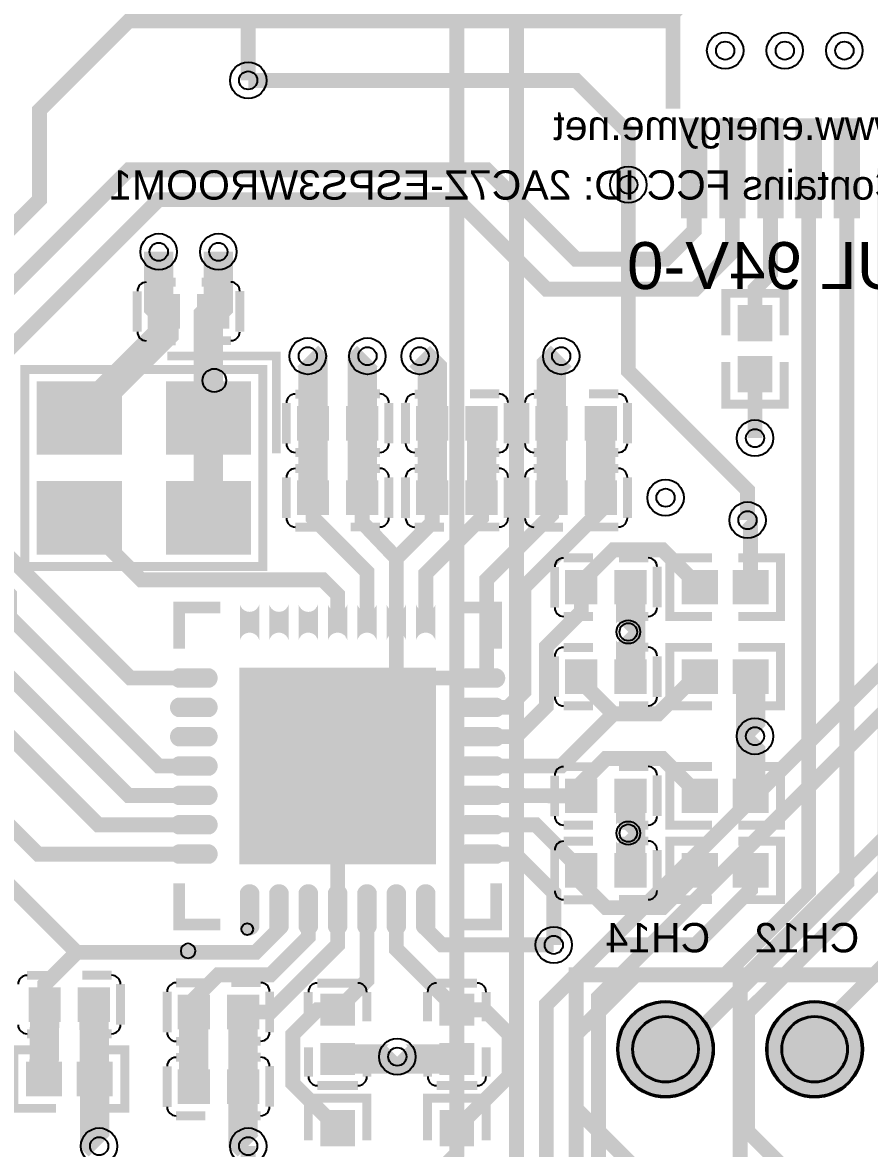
# Model space of a CAD drawing. Header units: millimetres. Extents: x -0.5 to 50.1, y -88.1 to 1.1.
# Drawn here: x 28.16 to 42.59, y -70.53 to -51.34 of the extents above; entities that cross this region are included whole.
import ezdxf

# ---------------------------------------------------------------- set-up
doc = ezdxf.new("R2010")
doc.units = ezdxf.units.MM
for name, color, linetype, true_color in [('BottomLayer', 7, 'Continuous', 0x0000ff), ('BottomSilkLayer', 7, 'Continuous', 0x66cc33), ('BottomSolderMaskLayer', 7, 'Continuous', 0xaa00ff), ('Document', 7, 'Continuous', 0xffffff), ('Hole', 7, 'Continuous', 0x222222), ('Multi-Layer', 7, 'Continuous', 0xc0c0c0), ('TopLayer', 7, 'Continuous', 0xff0000), ('TopPasteMaskLayer', 7, 'Continuous', 0x808080), ('TopSilkLayer', 7, 'Continuous', 0xffcc00), ('TopSolderMaskLayer', 7, 'Continuous', 0x800080)]:
    doc.layers.add(name, color=color, linetype=linetype, true_color=true_color)
doc.styles.get("Standard").update_dxf_attribs({"font": 'arial.ttf'})

msp = doc.modelspace()

# ---------------------------------------------------------------- hatches: boundary and pattern name
at = {"layer": 'BottomSolderMaskLayer'}
for points in [[(38.291, -68.834, 1), (39.941, -68.834, 1)], [(40.831, -68.834, 1), (42.481, -68.834, 1)]]:
    msp.add_hatch(color=256, dxfattribs=at).paths.add_polyline_path(points)
at = {"layer": 'Multi-Layer'}
for points in [[(38.316, -68.834, 1), (39.916, -68.834, 1)], [(40.856, -68.834, 1), (42.456, -68.834, 1)]]:
    msp.add_hatch(color=256, dxfattribs=at).paths.add_polyline_path(points)
at = {"layer": 'TopLayer'}
for points in [[(39.805, -54.648), (39.405, -54.648), (39.405, -52.998), (39.805, -52.998)], [(40.455, -54.648), (40.055, -54.648), (40.055, -52.998), (40.455, -52.998)], [(41.105, -54.648), (40.705, -54.648), (40.705, -52.998), (41.105, -52.998)], [(41.755, -54.648), (41.355, -54.648), (41.355, -52.998), (41.755, -52.998)], [(42.405, -54.648), (42.005, -54.648), (42.005, -52.998), (42.405, -52.998)], [(30.818, -56.531), (30.318, -56.531), (30.318, -55.991), (30.818, -55.991)], [(31.658, -56.531), (31.158, -56.531), (31.158, -55.991), (31.658, -55.991)], [(40.37, -56.746), (40.91, -56.746), (40.91, -56.18), (40.37, -56.18)], [(40.37, -57.046), (40.91, -57.046), (40.91, -57.612), (40.37, -57.612)], [(29.826, -57.478), (29.826, -58.678), (28.426, -58.678), (28.426, -57.478)], [(30.626, -57.478), (30.626, -58.678), (32.026, -58.678), (32.026, -57.478)], [(33.358, -58.436), (32.858, -58.436), (32.858, -57.896), (33.358, -57.896)], [(34.198, -58.436), (33.698, -58.436), (33.698, -57.896), (34.198, -57.896)], [(34.89, -57.896), (35.39, -57.896), (35.39, -58.436), (34.89, -58.436)], [(35.73, -57.896), (36.23, -57.896), (36.23, -58.436), (35.73, -58.436)], [(36.922, -57.896), (37.422, -57.896), (37.422, -58.436), (36.922, -58.436)], [(37.762, -57.896), (38.262, -57.896), (38.262, -58.436), (37.762, -58.436)], [(29.826, -60.378), (29.826, -59.178), (28.426, -59.178), (28.426, -60.378)], [(30.626, -60.378), (30.626, -59.178), (32.026, -59.178), (32.026, -60.378)], [(33.358, -59.706), (32.858, -59.706), (32.858, -59.166), (33.358, -59.166)], [(34.198, -59.706), (33.698, -59.706), (33.698, -59.166), (34.198, -59.166)], [(34.89, -59.166), (35.39, -59.166), (35.39, -59.706), (34.89, -59.706)], [(35.73, -59.166), (36.23, -59.166), (36.23, -59.706), (35.73, -59.706)], [(36.922, -59.166), (37.422, -59.166), (37.422, -59.706), (36.922, -59.706)], [(37.762, -59.166), (38.262, -59.166), (38.262, -59.706), (37.762, -59.706)], [(37.93, -61.23), (37.43, -61.23), (37.43, -60.69), (37.93, -60.69)], [(38.77, -61.23), (38.27, -61.23), (38.27, -60.69), (38.77, -60.69)], [(39.982, -60.69), (39.982, -61.23), (39.416, -61.23), (39.416, -60.69)], [(40.282, -60.69), (40.282, -61.23), (40.848, -61.23), (40.848, -60.69)], [(32.168, -61.298, -0.785398), (31.888, -61.298), (31.888, -61.818, -0.785398), (32.168, -61.818)], [(32.668, -61.298, -0.785398), (32.388, -61.298), (32.388, -61.818, -0.785398), (32.668, -61.818)], [(33.168, -61.298, -0.785398), (32.888, -61.298), (32.888, -61.818, -0.785398), (33.168, -61.818)], [(33.668, -61.298, -0.785398), (33.388, -61.298), (33.388, -61.818, -0.785398), (33.668, -61.818)], [(34.168, -61.298, -0.785398), (33.888, -61.298), (33.888, -61.818, -0.785398), (34.168, -61.818)], [(34.668, -61.298, -0.785398), (34.388, -61.298), (34.388, -61.818, -0.785398), (34.668, -61.818)], [(35.168, -61.298, -0.785398), (34.888, -61.298), (34.888, -61.818, -0.785398), (35.168, -61.818)], [(31.878, -65.658), (31.878, -62.358), (35.178, -62.358), (35.178, -65.658)], [(37.93, -62.754), (37.43, -62.754), (37.43, -62.214), (37.93, -62.214)], [(38.77, -62.754), (38.27, -62.754), (38.27, -62.214), (38.77, -62.214)], [(39.982, -62.754), (39.982, -62.214), (39.416, -62.214), (39.416, -62.754)], [(40.282, -62.754), (40.282, -62.214), (40.848, -62.214), (40.848, -62.754)], [(30.818, -62.648, -0.785398), (30.818, -62.368), (31.338, -62.368, -0.785398), (31.338, -62.648)], [(36.238, -62.368, -0.785398), (36.238, -62.648), (35.718, -62.648, -0.785398), (35.718, -62.368)], [(30.818, -63.148, -0.785398), (30.818, -62.868), (31.338, -62.868, -0.785398), (31.338, -63.148)], [(36.238, -62.868, -0.785398), (36.238, -63.148), (35.718, -63.148, -0.785398), (35.718, -62.868)], [(30.818, -63.648, -0.785398), (30.818, -63.368), (31.338, -63.368, -0.785398), (31.338, -63.648)], [(36.238, -63.368, -0.785398), (36.238, -63.648), (35.718, -63.648, -0.785398), (35.718, -63.368)], [(30.818, -64.148, -0.785398), (30.818, -63.868), (31.338, -63.868, -0.785398), (31.338, -64.148)], [(36.238, -63.868, -0.785398), (36.238, -64.148), (35.718, -64.148, -0.785398), (35.718, -63.868)], [(37.93, -64.786), (37.43, -64.786), (37.43, -64.246), (37.93, -64.246)], [(38.77, -64.786), (38.27, -64.786), (38.27, -64.246), (38.77, -64.246)], [(39.982, -64.246), (39.982, -64.786), (39.416, -64.786), (39.416, -64.246)], [(40.282, -64.246), (40.282, -64.786), (40.848, -64.786), (40.848, -64.246)], [(30.818, -64.648, -0.785398), (30.818, -64.368), (31.338, -64.368, -0.785398), (31.338, -64.648)], [(36.238, -64.368, -0.785398), (36.238, -64.648), (35.718, -64.648, -0.785398), (35.718, -64.368)], [(30.818, -65.148, -0.785398), (30.818, -64.868), (31.338, -64.868, -0.785398), (31.338, -65.148)], [(36.238, -64.868, -0.785398), (36.238, -65.148), (35.718, -65.148, -0.785398), (35.718, -64.868)], [(30.818, -65.648, -0.785398), (30.818, -65.368), (31.338, -65.368, -0.785398), (31.338, -65.648)], [(36.238, -65.368, -0.785398), (36.238, -65.648), (35.718, -65.648, -0.785398), (35.718, -65.368)], [(37.93, -66.056), (37.43, -66.056), (37.43, -65.516), (37.93, -65.516)], [(38.77, -66.056), (38.27, -66.056), (38.27, -65.516), (38.77, -65.516)], [(39.982, -66.056), (39.982, -65.516), (39.416, -65.516), (39.416, -66.056)], [(40.282, -66.056), (40.282, -65.516), (40.848, -65.516), (40.848, -66.056)], [(32.168, -66.718, -0.785398), (31.888, -66.718), (31.888, -66.198, -0.785398), (32.168, -66.198)], [(32.668, -66.718, -0.785398), (32.388, -66.718), (32.388, -66.198, -0.785398), (32.668, -66.198)], [(33.168, -66.718, -0.785398), (32.888, -66.718), (32.888, -66.198, -0.785398), (33.168, -66.198)], [(33.668, -66.718, -0.785398), (33.388, -66.718), (33.388, -66.198, -0.785398), (33.668, -66.198)], [(34.168, -66.718, -0.785398), (33.888, -66.718), (33.888, -66.198, -0.785398), (34.168, -66.198)], [(34.668, -66.718, -0.785398), (34.388, -66.718), (34.388, -66.198, -0.785398), (34.668, -66.198)], [(35.168, -66.718, -0.785398), (34.888, -66.718), (34.888, -66.198, -0.785398), (35.168, -66.198)], [(28.286, -67.802), (28.786, -67.802), (28.786, -68.342), (28.286, -68.342)], [(29.126, -67.802), (29.626, -67.802), (29.626, -68.342), (29.126, -68.342)], [(33.258, -68.41), (33.258, -67.91), (33.798, -67.91), (33.798, -68.41)], [(35.29, -68.41), (35.29, -67.91), (35.83, -67.91), (35.83, -68.41)], [(31.326, -68.469), (30.826, -68.469), (30.826, -67.929), (31.326, -67.929)], [(32.166, -68.469), (31.666, -68.469), (31.666, -67.929), (32.166, -67.929)], [(33.258, -69.25), (33.258, -68.75), (33.798, -68.75), (33.798, -69.25)], [(35.29, -69.25), (35.29, -68.75), (35.83, -68.75), (35.83, -69.25)], [(28.806, -69.612), (28.806, -69.072), (28.24, -69.072), (28.24, -69.612)], [(29.106, -69.612), (29.106, -69.072), (29.672, -69.072), (29.672, -69.612)], [(31.326, -69.739), (30.826, -69.739), (30.826, -69.199), (31.326, -69.199)], [(32.166, -69.739), (31.666, -69.739), (31.666, -69.199), (32.166, -69.199)], [(33.798, -70.462), (33.258, -70.462), (33.258, -69.896), (33.798, -69.896)], [(35.29, -70.462), (35.83, -70.462), (35.83, -69.896), (35.29, -69.896)]]:
    msp.add_hatch(color=256, dxfattribs=at).paths.add_polyline_path(points)
at = {"layer": 'TopPasteMaskLayer'}
for points in [[(39.805, -54.648), (39.405, -54.648), (39.405, -52.998), (39.805, -52.998)], [(40.455, -54.648), (40.055, -54.648), (40.055, -52.998), (40.455, -52.998)], [(41.105, -54.648), (40.705, -54.648), (40.705, -52.998), (41.105, -52.998)], [(41.755, -54.648), (41.355, -54.648), (41.355, -52.998), (41.755, -52.998)], [(42.405, -54.648), (42.005, -54.648), (42.005, -52.998), (42.405, -52.998)], [(30.818, -56.531), (30.318, -56.531), (30.318, -55.991), (30.818, -55.991)], [(31.658, -56.531), (31.158, -56.531), (31.158, -55.991), (31.658, -55.991)], [(40.41, -56.761), (40.87, -56.761), (40.91, -56.721), (40.91, -56.22), (40.87, -56.18), (40.41, -56.18), (40.37, -56.22), (40.37, -56.721)], [(40.41, -57.031), (40.87, -57.031), (40.91, -57.071), (40.91, -57.572), (40.87, -57.612), (40.41, -57.612), (40.37, -57.572), (40.37, -57.071)], [(29.826, -57.478), (29.826, -58.678), (28.426, -58.678), (28.426, -57.478)], [(30.626, -57.478), (30.626, -58.678), (32.026, -58.678), (32.026, -57.478)], [(33.358, -58.436), (32.858, -58.436), (32.858, -57.896), (33.358, -57.896)], [(34.198, -58.436), (33.698, -58.436), (33.698, -57.896), (34.198, -57.896)], [(34.89, -57.896), (35.39, -57.896), (35.39, -58.436), (34.89, -58.436)], [(35.73, -57.896), (36.23, -57.896), (36.23, -58.436), (35.73, -58.436)], [(36.922, -57.896), (37.422, -57.896), (37.422, -58.436), (36.922, -58.436)], [(37.762, -57.896), (38.262, -57.896), (38.262, -58.436), (37.762, -58.436)], [(29.826, -60.378), (29.826, -59.178), (28.426, -59.178), (28.426, -60.378)], [(30.626, -60.378), (30.626, -59.178), (32.026, -59.178), (32.026, -60.378)], [(33.358, -59.706), (32.858, -59.706), (32.858, -59.166), (33.358, -59.166)], [(34.198, -59.706), (33.698, -59.706), (33.698, -59.166), (34.198, -59.166)], [(34.89, -59.166), (35.39, -59.166), (35.39, -59.706), (34.89, -59.706)], [(35.73, -59.166), (36.23, -59.166), (36.23, -59.706), (35.73, -59.706)], [(36.922, -59.166), (37.422, -59.166), (37.422, -59.706), (36.922, -59.706)], [(37.762, -59.166), (38.262, -59.166), (38.262, -59.706), (37.762, -59.706)], [(37.93, -61.23), (37.43, -61.23), (37.43, -60.69), (37.93, -60.69)], [(38.77, -61.23), (38.27, -61.23), (38.27, -60.69), (38.77, -60.69)], [(39.997, -60.73), (39.997, -61.19), (39.957, -61.23), (39.456, -61.23), (39.416, -61.19), (39.416, -60.73), (39.456, -60.69), (39.957, -60.69)], [(40.267, -60.73), (40.267, -61.19), (40.307, -61.23), (40.808, -61.23), (40.848, -61.19), (40.848, -60.73), (40.808, -60.69), (40.307, -60.69)], [(32.168, -61.298, -0.785398), (31.888, -61.298), (31.888, -61.818, -0.785398), (32.168, -61.818)], [(32.668, -61.298, -0.785398), (32.388, -61.298), (32.388, -61.818, -0.785398), (32.668, -61.818)], [(33.168, -61.298, -0.785398), (32.888, -61.298), (32.888, -61.818, -0.785398), (33.168, -61.818)], [(33.668, -61.298, -0.785398), (33.388, -61.298), (33.388, -61.818, -0.785398), (33.668, -61.818)], [(34.168, -61.298, -0.785398), (33.888, -61.298), (33.888, -61.818, -0.785398), (34.168, -61.818)], [(34.668, -61.298, -0.785398), (34.388, -61.298), (34.388, -61.818, -0.785398), (34.668, -61.818)], [(35.168, -61.298, -0.785398), (34.888, -61.298), (34.888, -61.818, -0.785398), (35.168, -61.818)], [(31.878, -65.658), (31.878, -62.358), (35.178, -62.358), (35.178, -65.658)], [(37.93, -62.754), (37.43, -62.754), (37.43, -62.214), (37.93, -62.214)], [(38.77, -62.754), (38.27, -62.754), (38.27, -62.214), (38.77, -62.214)], [(39.997, -62.714), (39.997, -62.254), (39.957, -62.214), (39.456, -62.214), (39.416, -62.254), (39.416, -62.714), (39.456, -62.754), (39.957, -62.754)], [(40.267, -62.714), (40.267, -62.254), (40.307, -62.214), (40.808, -62.214), (40.848, -62.254), (40.848, -62.714), (40.808, -62.754), (40.307, -62.754)], [(30.818, -62.648, -0.785398), (30.818, -62.368), (31.338, -62.368, -0.785398), (31.338, -62.648)], [(36.238, -62.368, -0.785398), (36.238, -62.648), (35.718, -62.648, -0.785398), (35.718, -62.368)], [(30.818, -63.148, -0.785398), (30.818, -62.868), (31.338, -62.868, -0.785398), (31.338, -63.148)], [(36.238, -62.868, -0.785398), (36.238, -63.148), (35.718, -63.148, -0.785398), (35.718, -62.868)], [(30.818, -63.648, -0.785398), (30.818, -63.368), (31.338, -63.368, -0.785398), (31.338, -63.648)], [(36.238, -63.368, -0.785398), (36.238, -63.648), (35.718, -63.648, -0.785398), (35.718, -63.368)], [(30.818, -64.148, -0.785398), (30.818, -63.868), (31.338, -63.868, -0.785398), (31.338, -64.148)], [(36.238, -63.868, -0.785398), (36.238, -64.148), (35.718, -64.148, -0.785398), (35.718, -63.868)], [(37.93, -64.786), (37.43, -64.786), (37.43, -64.246), (37.93, -64.246)], [(38.77, -64.786), (38.27, -64.786), (38.27, -64.246), (38.77, -64.246)], [(39.997, -64.286), (39.997, -64.746), (39.957, -64.786), (39.456, -64.786), (39.416, -64.746), (39.416, -64.286), (39.456, -64.246), (39.957, -64.246)], [(40.267, -64.286), (40.267, -64.746), (40.307, -64.786), (40.808, -64.786), (40.848, -64.746), (40.848, -64.286), (40.808, -64.246), (40.307, -64.246)], [(30.818, -64.648, -0.785398), (30.818, -64.368), (31.338, -64.368, -0.785398), (31.338, -64.648)], [(36.238, -64.368, -0.785398), (36.238, -64.648), (35.718, -64.648, -0.785398), (35.718, -64.368)], [(30.818, -65.148, -0.785398), (30.818, -64.868), (31.338, -64.868, -0.785398), (31.338, -65.148)], [(36.238, -64.868, -0.785398), (36.238, -65.148), (35.718, -65.148, -0.785398), (35.718, -64.868)], [(30.818, -65.648, -0.785398), (30.818, -65.368), (31.338, -65.368, -0.785398), (31.338, -65.648)], [(36.238, -65.368, -0.785398), (36.238, -65.648), (35.718, -65.648, -0.785398), (35.718, -65.368)], [(37.93, -66.056), (37.43, -66.056), (37.43, -65.516), (37.93, -65.516)], [(38.77, -66.056), (38.27, -66.056), (38.27, -65.516), (38.77, -65.516)], [(39.997, -66.016), (39.997, -65.556), (39.957, -65.516), (39.456, -65.516), (39.416, -65.556), (39.416, -66.016), (39.456, -66.056), (39.957, -66.056)], [(40.267, -66.016), (40.267, -65.556), (40.307, -65.516), (40.808, -65.516), (40.848, -65.556), (40.848, -66.016), (40.808, -66.056), (40.307, -66.056)], [(32.168, -66.718, -0.785398), (31.888, -66.718), (31.888, -66.198, -0.785398), (32.168, -66.198)], [(32.668, -66.718, -0.785398), (32.388, -66.718), (32.388, -66.198, -0.785398), (32.668, -66.198)], [(33.168, -66.718, -0.785398), (32.888, -66.718), (32.888, -66.198, -0.785398), (33.168, -66.198)], [(33.668, -66.718, -0.785398), (33.388, -66.718), (33.388, -66.198, -0.785398), (33.668, -66.198)], [(34.168, -66.718, -0.785398), (33.888, -66.718), (33.888, -66.198, -0.785398), (34.168, -66.198)], [(34.668, -66.718, -0.785398), (34.388, -66.718), (34.388, -66.198, -0.785398), (34.668, -66.198)], [(35.168, -66.718, -0.785398), (34.888, -66.718), (34.888, -66.198, -0.785398), (35.168, -66.198)], [(28.286, -67.802), (28.786, -67.802), (28.786, -68.342), (28.286, -68.342)], [(29.126, -67.802), (29.626, -67.802), (29.626, -68.342), (29.126, -68.342)], [(33.258, -68.41), (33.258, -67.91), (33.798, -67.91), (33.798, -68.41)], [(35.29, -68.41), (35.29, -67.91), (35.83, -67.91), (35.83, -68.41)], [(31.326, -68.469), (30.826, -68.469), (30.826, -67.929), (31.326, -67.929)], [(32.166, -68.469), (31.666, -68.469), (31.666, -67.929), (32.166, -67.929)], [(33.258, -69.25), (33.258, -68.75), (33.798, -68.75), (33.798, -69.25)], [(35.29, -69.25), (35.29, -68.75), (35.83, -68.75), (35.83, -69.25)], [(28.821, -69.572), (28.821, -69.112), (28.781, -69.072), (28.28, -69.072), (28.24, -69.112), (28.24, -69.572), (28.28, -69.612), (28.781, -69.612)], [(29.091, -69.572), (29.091, -69.112), (29.131, -69.072), (29.632, -69.072), (29.672, -69.112), (29.672, -69.572), (29.632, -69.612), (29.131, -69.612)], [(31.326, -69.739), (30.826, -69.739), (30.826, -69.199), (31.326, -69.199)], [(32.166, -69.739), (31.666, -69.739), (31.666, -69.199), (32.166, -69.199)], [(33.758, -70.477), (33.298, -70.477), (33.258, -70.437), (33.258, -69.936), (33.298, -69.896), (33.758, -69.896), (33.798, -69.936), (33.798, -70.437)], [(35.33, -70.477), (35.79, -70.477), (35.83, -70.437), (35.83, -69.936), (35.79, -69.896), (35.33, -69.896), (35.29, -69.936), (35.29, -70.437)]]:
    msp.add_hatch(color=256, dxfattribs=at).paths.add_polyline_path(points)
at = {"layer": 'TopSolderMaskLayer'}
for points in [[(39.83, -54.673), (39.38, -54.673), (39.38, -52.972), (39.83, -52.972)], [(40.48, -54.673), (40.03, -54.673), (40.03, -52.972), (40.48, -52.972)], [(41.13, -54.673), (40.68, -54.673), (40.68, -52.972), (41.13, -52.972)], [(41.78, -54.673), (41.33, -54.673), (41.33, -52.972), (41.78, -52.972)], [(42.43, -54.673), (41.98, -54.673), (41.98, -52.972), (42.43, -52.972)], [(30.843, -56.557), (30.293, -56.557), (30.293, -55.966), (30.843, -55.966)], [(31.683, -56.557), (31.133, -56.557), (31.133, -55.966), (31.683, -55.966)], [(40.346, -56.773), (40.934, -56.773), (40.934, -56.154), (40.346, -56.154)], [(40.346, -57.019), (40.934, -57.019), (40.934, -57.638), (40.346, -57.638)], [(29.851, -57.453), (29.851, -58.704), (28.401, -58.704), (28.401, -57.453)], [(30.601, -57.453), (30.601, -58.704), (32.051, -58.704), (32.051, -57.453)], [(33.383, -58.462), (32.833, -58.462), (32.833, -57.871), (33.383, -57.871)], [(34.223, -58.462), (33.673, -58.462), (33.673, -57.871), (34.223, -57.871)], [(34.865, -57.871), (35.415, -57.871), (35.415, -58.462), (34.865, -58.462)], [(35.705, -57.871), (36.255, -57.871), (36.255, -58.462), (35.705, -58.462)], [(36.897, -57.871), (37.447, -57.871), (37.447, -58.462), (36.897, -58.462)], [(37.737, -57.871), (38.287, -57.871), (38.287, -58.462), (37.737, -58.462)], [(29.851, -60.404), (29.851, -59.153), (28.401, -59.153), (28.401, -60.404)], [(30.601, -60.404), (30.601, -59.153), (32.051, -59.153), (32.051, -60.404)], [(33.383, -59.732), (32.833, -59.732), (32.833, -59.141), (33.383, -59.141)], [(34.223, -59.732), (33.673, -59.732), (33.673, -59.141), (34.223, -59.141)], [(34.865, -59.141), (35.415, -59.141), (35.415, -59.732), (34.865, -59.732)], [(35.705, -59.141), (36.255, -59.141), (36.255, -59.732), (35.705, -59.732)], [(36.897, -59.141), (37.447, -59.141), (37.447, -59.732), (36.897, -59.732)], [(37.737, -59.141), (38.287, -59.141), (38.287, -59.732), (37.737, -59.732)], [(37.955, -61.255), (37.405, -61.255), (37.405, -60.665), (37.955, -60.665)], [(38.795, -61.255), (38.245, -61.255), (38.245, -60.665), (38.795, -60.665)], [(40.007, -60.665), (40.007, -61.255), (39.391, -61.255), (39.391, -60.665)], [(40.257, -60.665), (40.257, -61.255), (40.873, -61.255), (40.873, -60.665)], [(32.193, -61.251, -0.785398), (31.863, -61.251), (31.863, -61.865, -0.785398), (32.193, -61.865)], [(32.693, -61.251, -0.785398), (32.363, -61.251), (32.363, -61.865, -0.785398), (32.693, -61.865)], [(33.194, -61.251, -0.785398), (32.863, -61.251), (32.863, -61.865, -0.785398), (33.194, -61.865)], [(33.693, -61.251, -0.785398), (33.363, -61.251), (33.363, -61.865, -0.785398), (33.693, -61.865)], [(34.194, -61.251, -0.785398), (33.863, -61.251), (33.863, -61.865, -0.785398), (34.194, -61.865)], [(34.693, -61.251, -0.785398), (34.363, -61.251), (34.363, -61.865, -0.785398), (34.693, -61.865)], [(35.194, -61.251, -0.785398), (34.863, -61.251), (34.863, -61.865, -0.785398), (35.194, -61.865)], [(30.801, -62.673, -0.785398), (30.801, -62.343), (31.354, -62.343, -0.785398), (31.354, -62.673)], [(31.853, -65.683), (31.853, -62.333), (35.203, -62.333), (35.203, -65.683)], [(36.255, -62.343, -0.785398), (36.255, -62.673), (35.702, -62.673, -0.785398), (35.702, -62.343)], [(37.955, -62.779), (37.405, -62.779), (37.405, -62.189), (37.955, -62.189)], [(38.795, -62.779), (38.245, -62.779), (38.245, -62.189), (38.795, -62.189)], [(40.007, -62.779), (40.007, -62.189), (39.391, -62.189), (39.391, -62.779)], [(40.257, -62.779), (40.257, -62.189), (40.873, -62.189), (40.873, -62.779)], [(30.801, -63.174, -0.785398), (30.801, -62.843), (31.354, -62.843, -0.785398), (31.354, -63.174)], [(36.255, -62.843, -0.785398), (36.255, -63.174), (35.702, -63.174, -0.785398), (35.702, -62.843)], [(30.801, -63.673, -0.785398), (30.801, -63.343), (31.354, -63.343, -0.785398), (31.354, -63.673)], [(36.255, -63.343, -0.785398), (36.255, -63.673), (35.702, -63.673, -0.785398), (35.702, -63.343)], [(30.801, -64.174, -0.785398), (30.801, -63.843), (31.354, -63.843, -0.785398), (31.354, -64.174)], [(36.255, -63.843, -0.785398), (36.255, -64.174), (35.702, -64.174, -0.785398), (35.702, -63.843)], [(37.955, -64.811), (37.405, -64.811), (37.405, -64.221), (37.955, -64.221)], [(38.795, -64.811), (38.245, -64.811), (38.245, -64.221), (38.795, -64.221)], [(40.007, -64.221), (40.007, -64.811), (39.391, -64.811), (39.391, -64.221)], [(40.257, -64.221), (40.257, -64.811), (40.873, -64.811), (40.873, -64.221)], [(30.801, -64.673, -0.785398), (30.801, -64.343), (31.354, -64.343, -0.785398), (31.354, -64.673)], [(36.255, -64.343, -0.785398), (36.255, -64.673), (35.702, -64.673, -0.785398), (35.702, -64.343)], [(30.801, -65.174, -0.785398), (30.801, -64.843), (31.354, -64.843, -0.785398), (31.354, -65.174)], [(36.255, -64.843, -0.785398), (36.255, -65.174), (35.702, -65.174, -0.785398), (35.702, -64.843)], [(30.801, -65.674, -0.785398), (30.801, -65.343), (31.354, -65.343, -0.785398), (31.354, -65.674)], [(36.255, -65.343, -0.785398), (36.255, -65.674), (35.702, -65.674, -0.785398), (35.702, -65.343)], [(37.955, -66.081), (37.405, -66.081), (37.405, -65.491), (37.955, -65.491)], [(38.795, -66.081), (38.245, -66.081), (38.245, -65.491), (38.795, -65.491)], [(40.007, -66.081), (40.007, -65.491), (39.391, -65.491), (39.391, -66.081)], [(40.257, -66.081), (40.257, -65.491), (40.873, -65.491), (40.873, -66.081)], [(32.193, -66.765, -0.785398), (31.863, -66.765), (31.863, -66.151, -0.785398), (32.193, -66.151)], [(32.693, -66.765, -0.785398), (32.363, -66.765), (32.363, -66.151, -0.785398), (32.693, -66.151)], [(33.194, -66.765, -0.785398), (32.863, -66.765), (32.863, -66.151, -0.785398), (33.194, -66.151)], [(33.693, -66.765, -0.785398), (33.363, -66.765), (33.363, -66.151, -0.785398), (33.693, -66.151)], [(34.194, -66.765, -0.785398), (33.863, -66.765), (33.863, -66.151, -0.785398), (34.194, -66.151)], [(34.693, -66.765, -0.785398), (34.363, -66.765), (34.363, -66.151, -0.785398), (34.693, -66.151)], [(35.194, -66.765, -0.785398), (34.863, -66.765), (34.863, -66.151, -0.785398), (35.194, -66.151)], [(28.261, -67.777), (28.811, -67.777), (28.811, -68.368), (28.261, -68.368)], [(29.101, -67.777), (29.651, -67.777), (29.651, -68.368), (29.101, -68.368)], [(31.351, -68.495), (30.801, -68.495), (30.801, -67.904), (31.351, -67.904)], [(32.191, -68.495), (31.641, -68.495), (31.641, -67.904), (32.191, -67.904)], [(33.231, -68.434), (33.231, -67.886), (33.825, -67.886), (33.825, -68.434)], [(35.263, -68.434), (35.263, -67.886), (35.857, -67.886), (35.857, -68.434)], [(38.291, -68.834, 1), (39.941, -68.834, 1)], [(40.831, -68.834, 1), (42.481, -68.834, 1)], [(33.231, -69.274), (33.231, -68.726), (33.825, -68.726), (33.825, -69.274)], [(35.263, -69.274), (35.263, -68.726), (35.857, -68.726), (35.857, -69.274)], [(28.831, -69.638), (28.831, -69.047), (28.215, -69.047), (28.215, -69.638)], [(29.081, -69.638), (29.081, -69.047), (29.697, -69.047), (29.697, -69.638)], [(31.351, -69.765), (30.801, -69.765), (30.801, -69.174), (31.351, -69.174)], [(32.191, -69.765), (31.641, -69.765), (31.641, -69.174), (32.191, -69.174)], [(33.822, -70.489), (33.234, -70.489), (33.234, -69.87), (33.822, -69.87)], [(35.266, -70.489), (35.854, -70.489), (35.854, -69.87), (35.266, -69.87)]]:
    msp.add_hatch(color=256, dxfattribs=at).paths.add_polyline_path(points)

# ---------------------------------------------------------------- linework, layer by layer
at = {"layer": 'BottomLayer', "const_width": 0.254}
for points in [[(34.036, -72.136), (35.56, -70.612), (35.56, -47.244), (48.26, -34.544)], [(35.56, -72.136), (36.576, -71.12), (36.576, -47.244), (48.768, -35.052), (49.276, -35.052)], [(29.972, -46.228), (32.004, -48.26), (32.004, -52.324)], [(6.972, -75.875), (10.485, -75.875), (12.192, -74.168), (16.764, -74.168), (17.78, -73.152), (36.576, -73.152), (37.592, -72.136), (37.592, -67.564), (44.196, -60.96), (44.196, -49.276)], [(14.999, -75.875), (18.867, -75.875), (21.082, -73.66), (37.084, -73.66), (37.973, -72.771), (37.973, -67.945), (44.831, -61.087), (44.831, -50.165)], [(23.279, -75.875), (27.503, -75.875), (29.21, -74.168), (39.116, -74.168), (40.386, -72.898), (40.386, -67.691), (45.466, -62.611), (45.466, -50.927)], [(38.481, -54.102), (38.481, -57.277), (40.513, -59.309), (40.513, -59.817)]]:
    msp.add_lwpolyline(points, dxfattribs=at)
at = {"layer": 'BottomSolderMaskLayer'}
for centre, radius in [((39.116, -68.834), 0.825), ((41.656, -68.834), 0.825), ((39.116, -68.834), 0.567), ((41.656, -68.834), 0.567)]:
    msp.add_circle(centre, radius, dxfattribs=at)
at = {"layer": 'Document'}
for centre, radius in [((31.426, -57.438), 0.2), ((31.988, -66.788), 0.1)]:
    msp.add_circle(centre, radius, dxfattribs=at)
at = {"layer": 'Hole'}
for centre, radius in [((40.132, -51.816), 0.155), ((41.148, -51.816), 0.155), ((42.164, -51.816), 0.155), ((32.004, -52.324), 0.155), ((38.481, -54.102), 0.155), ((30.48, -55.245), 0.155), ((31.496, -55.245), 0.155), ((33.02, -57.023), 0.155), ((34.036, -57.023), 0.155), ((34.925, -57.023), 0.155), ((37.338, -57.023), 0.155), ((40.64, -58.42), 0.155), ((39.116, -59.436), 0.155), ((40.513, -59.817), 0.155), ((38.481, -61.722), 0.15), ((40.64, -63.5), 0.155), ((38.481, -65.151), 0.15), ((37.211, -67.056), 0.155), ((34.544, -68.961), 0.155), ((29.464, -70.485), 0.155), ((32.004, -70.485), 0.155)]:
    msp.add_circle(centre, radius, dxfattribs=at)
at = {"layer": 'Multi-Layer'}
for centre, radius in [((40.132, -51.816), 0.31), ((41.148, -51.816), 0.31), ((42.164, -51.816), 0.31), ((32.004, -52.324), 0.31), ((38.481, -54.102), 0.31), ((30.48, -55.245), 0.31), ((31.496, -55.245), 0.31), ((33.02, -57.023), 0.31), ((34.036, -57.023), 0.31), ((34.925, -57.023), 0.31), ((37.338, -57.023), 0.31), ((40.64, -58.42), 0.31), ((39.116, -59.436), 0.31), ((40.513, -59.817), 0.31), ((38.481, -61.722), 0.2), ((40.64, -63.5), 0.31), ((38.481, -65.151), 0.2), ((37.211, -67.056), 0.31), ((39.116, -68.834), 0.8), ((41.656, -68.834), 0.8), ((39.116, -68.834), 0.55), ((41.656, -68.834), 0.55), ((34.544, -68.961), 0.31), ((29.464, -70.485), 0.31), ((32.004, -70.485), 0.31)]:
    msp.add_circle(centre, radius, dxfattribs=at)
at = {"layer": 'TopLayer'}
for points, const_width in [([(26.675, -55.245), (27.559, -55.245), (28.448, -54.356), (28.448, -52.832), (29.972, -51.308), (32.492, -51.308), (39.116, -51.308), (40.904, -49.52), (40.904, -47.777)], 0.254), ([(32.004, -52.324), (37.592, -52.324), (38.481, -53.213), (38.481, -54.102)], 0.254), ([(39.604, -53.823), (39.604, -54.884), (39.116, -55.372), (37.592, -55.372), (36.068, -53.848), (29.972, -53.848), (27.305, -56.515), (26.675, -56.515)], 0.254), ([(26.675, -57.785), (27.051, -57.785), (30.48, -54.356), (35.56, -54.356), (37.084, -55.88), (39.624, -55.88), (40.254, -55.25), (40.254, -53.823)], 0.254), ([(39.116, -71.374), (37.592, -69.85), (37.592, -68.58), (38.608, -67.564), (40.132, -67.564), (41.554, -66.142), (41.554, -53.823)], 0.254), ([(39.116, -68.834), (39.37, -68.834), (42.205, -65.999), (42.205, -53.823)], 0.254), ([(41.656, -71.374), (40.513, -70.231), (40.513, -68.199), (42.174, -66.541), (42.855, -65.857), (42.855, -53.823)], 0.254), ([(40.904, -53.823), (40.904, -55.616), (40.64, -55.88), (40.64, -56.464)], 0.254), ([(41.656, -68.834), (41.656, -68.58), (43.505, -66.731), (43.505, -53.823)], 0.254), ([(30.48, -55.245), (30.48, -56.173), (30.568, -56.261)], 0.5), ([(31.496, -55.245), (31.496, -56.173), (31.408, -56.261)], 0.5), ([(29.126, -58.078), (30.568, -56.636), (30.568, -56.261)], 0.5), ([(31.408, -56.261), (31.326, -56.343), (31.326, -58.078)], 0.5), ([(33.02, -57.023), (33.108, -57.111), (33.108, -58.166)], 0.5), ([(34.036, -57.023), (33.948, -57.111), (33.948, -58.166)], 0.5), ([(34.925, -57.023), (35.14, -57.238), (35.14, -58.166)], 0.5), ([(37.338, -57.023), (37.172, -57.189), (37.172, -58.166)], 0.5), ([(40.64, -58.42), (40.64, -58.42), (40.64, -57.329)], 0.254), ([(31.326, -58.078), (31.326, -59.778)], 0.5), ([(33.108, -58.166), (33.108, -59.436)], 0.5), ([(33.948, -58.166), (33.948, -59.436)], 0.5), ([(35.14, -58.166), (35.14, -59.436)], 0.5), ([(35.98, -58.166), (35.98, -59.436)], 0.5), ([(37.172, -58.166), (37.172, -59.436)], 0.5), ([(38.012, -58.166), (38.012, -59.436)], 0.5), ([(31.077, -62.507), (29.995, -62.507), (27.813, -60.325), (27.813, -59.817), (27.051, -59.055), (26.675, -59.055)], 0.254), ([(34.028, -61.557), (34.028, -60.699), (33.109, -59.779), (33.109, -59.436)], 0.254), ([(33.947, -59.436), (33.947, -59.855), (34.529, -60.467), (34.529, -61.557)], 0.254), ([(35.14, -59.436), (35.14, -59.856), (34.529, -60.467)], 0.254), ([(35.979, -59.436), (35.979, -59.779), (35.029, -60.729), (35.029, -61.557)], 0.254), ([(38.012, -59.436), (38.012, -59.651), (36.703, -60.96), (36.703, -62.738), (36.433, -63.008), (35.978, -63.008)], 0.254), ([(35.979, -62.507), (36.068, -62.418), (36.068, -60.833), (37.173, -59.728), (37.173, -59.436)], 0.254), ([(29.126, -59.779), (30.18, -60.833), (33.274, -60.833), (33.528, -61.087), (33.528, -61.557)], 0.254), ([(40.513, -59.817), (40.565, -59.869), (40.565, -60.96)], 0.254), ([(31.077, -64.008), (30.48, -64.008), (27.94, -61.468), (27.94, -61.087), (27.178, -60.325), (26.675, -60.325)], 0.254), ([(39.7, -60.96), (39.065, -60.325), (38.227, -60.325), (37.681, -60.871), (37.681, -60.96)], 0.254), ([(38.481, -61.722), (38.52, -61.683), (38.52, -60.96)], 0.5), ([(37.68, -60.96), (37.68, -61.38), (37.084, -61.976), (37.084, -62.992), (36.568, -63.508), (35.978, -63.508)], 0.254), ([(31.078, -64.508), (29.964, -64.508), (27.051, -61.595), (26.675, -61.595)], 0.254), ([(34.528, -61.558), (34.528, -63.008), (33.528, -64.008)], 0.254), ([(38.52, -62.484), (38.52, -61.761), (38.481, -61.722)], 0.5), ([(39.7, -62.484), (39.624, -62.484), (38.989, -63.119), (38.227, -63.119), (37.338, -64.008), (35.978, -64.008)], 0.254), ([(38.227, -63.119), (37.68, -62.572), (37.68, -62.484)], 0.254), ([(37.681, -62.573), (37.681, -62.484)], 0.254), ([(40.64, -63.5), (40.565, -63.425), (40.565, -62.484)], 0.5), ([(33.528, -64.008), (35.028, -62.508), (35.978, -62.508)], 0.254), ([(31.077, -65.009), (29.449, -65.009), (27.305, -62.865), (26.675, -62.865)], 0.254), ([(40.64, -63.5), (40.565, -63.575), (40.565, -64.516)], 0.5), ([(33.528, -66.458), (33.528, -64.008)], 0.254), ([(39.698, -64.516), (39.065, -63.881), (38.1, -63.881), (37.681, -64.3), (37.681, -64.516)], 0.254), ([(31.077, -65.509), (28.425, -65.509), (27.051, -64.135), (26.675, -64.135)], 0.254), ([(38.481, -65.151), (38.52, -65.112), (38.52, -64.516)], 0.5), ([(37.681, -64.516), (35.979, -64.509)], 0.254), ([(37.68, -65.786), (36.902, -65.008), (35.978, -65.008)], 0.254), ([(38.481, -65.151), (38.52, -65.19), (38.52, -65.786)], 0.5), ([(26.675, -65.405), (27.305, -65.405), (29.083, -67.183)], 0.254), ([(37.211, -67.056), (37.211, -66.167), (36.553, -65.509), (35.979, -65.509)], 0.254), ([(45.466, -69.469), (45.466, -72.39), (44.704, -73.152), (38.608, -73.152), (37.084, -71.628), (37.084, -68.072), (38.1, -67.056), (39.624, -67.056), (40.564, -66.116), (40.564, -65.786)], 0.254), ([(39.699, -65.786), (39.064, -66.421), (38.1, -66.421), (37.68, -66.001), (37.68, -65.786)], 0.254), ([(32.528, -66.458), (32.528, -66.786), (32.131, -67.183), (29.083, -67.183), (28.536, -67.73), (28.536, -68.072)], 0.254), ([(31.076, -68.199), (31.076, -67.984), (31.496, -67.564), (32.385, -67.564), (33.028, -66.921), (33.028, -66.458)], 0.254), ([(31.916, -68.199), (32.385, -68.199), (33.528, -67.056), (33.528, -66.458)], 0.254), ([(33.528, -68.16), (34.028, -67.66), (34.028, -66.458)], 0.254), ([(35.56, -68.16), (34.528, -67.128), (34.528, -66.458)], 0.254), ([(35.029, -66.459), (35.029, -66.779), (35.306, -67.056), (37.211, -67.056)], 0.254), ([(28.524, -69.342), (28.537, -68.072)], 0.5), ([(29.388, -69.342), (29.375, -68.072)], 0.5), ([(31.076, -69.469), (31.076, -68.199)], 0.5), ([(31.916, -69.469), (31.916, -68.199)], 0.5), ([(33.528, -70.179), (32.766, -69.417), (32.766, -68.58), (33.186, -68.16), (33.528, -68.16)], 0.254), ([(35.56, -70.18), (36.449, -69.291), (36.449, -68.58), (36.03, -68.161), (35.56, -68.161)], 0.254), ([(34.544, -68.961), (34.505, -69), (33.528, -69)], 0.5), ([(34.544, -68.961), (34.583, -69), (35.56, -69)], 0.5), ([(29.464, -70.485), (29.389, -70.41), (29.389, -69.342)], 0.5), ([(32.004, -70.485), (31.916, -70.397), (31.916, -69.469)], 0.5), ([(32.004, -71.703), (32.004, -70.485)], 0.254)]:
    msp.add_lwpolyline(points, dxfattribs=dict(at, const_width=const_width))
at = {"layer": 'TopSilkLayer'}
for points, const_width in [([(39.243, -52.807), (39.243, -48.793)], 0.254), ([(30.267, -55.764), (30.767, -55.764)], 0.152), ([(31.209, -55.761), (31.709, -55.761)], 0.152), ([(30.114, -56.608), (30.114, -55.916)], 0.152), ([(31.862, -55.914), (31.862, -56.606)], 0.152), ([(40.141, -56.67), (40.141, -55.952), (41.139, -55.952), (41.139, -56.67)], 0.152), ([(30.767, -56.761), (30.267, -56.761)], 0.152), ([(31.709, -56.759), (31.209, -56.759)], 0.152), ([(32.483, -58.678), (32.483, -57.021), (30.626, -57.021)], 0.152), ([(40.141, -57.122), (40.141, -57.84), (41.139, -57.84), (41.139, -57.122)], 0.152), ([(32.654, -58.513), (32.654, -57.821)], 0.152), ([(32.807, -57.669), (33.307, -57.669)], 0.152), ([(33.749, -57.666), (34.249, -57.666)], 0.152), ([(34.402, -57.819), (34.402, -58.511)], 0.152), ([(34.686, -58.513), (34.686, -57.821)], 0.152), ([(34.839, -57.669), (35.339, -57.669)], 0.152), ([(35.781, -57.666), (36.281, -57.666)], 0.152), ([(36.434, -57.819), (36.434, -58.511)], 0.152), ([(36.718, -58.513), (36.718, -57.821)], 0.152), ([(36.871, -57.669), (37.371, -57.669)], 0.152), ([(37.813, -57.666), (38.313, -57.666)], 0.152), ([(38.466, -57.819), (38.466, -58.511)], 0.152), ([(33.307, -58.666), (32.807, -58.666)], 0.152), ([(34.249, -58.664), (33.749, -58.664)], 0.152), ([(35.339, -58.666), (34.839, -58.666)], 0.152), ([(36.281, -58.664), (35.781, -58.664)], 0.152), ([(37.371, -58.666), (36.871, -58.666)], 0.152), ([(38.313, -58.664), (37.813, -58.664)], 0.152), ([(32.807, -58.939), (33.307, -58.939)], 0.152), ([(33.749, -58.937), (34.249, -58.937)], 0.152), ([(34.839, -58.939), (35.339, -58.939)], 0.152), ([(35.781, -58.937), (36.281, -58.937)], 0.152), ([(36.871, -58.939), (37.371, -58.939)], 0.152), ([(37.813, -58.936), (38.313, -58.936)], 0.152), ([(32.654, -59.784), (32.654, -59.091)], 0.152), ([(34.402, -59.089), (34.402, -59.781)], 0.152), ([(34.686, -59.783), (34.686, -59.091)], 0.152), ([(36.434, -59.089), (36.434, -59.781)], 0.152), ([(36.718, -59.783), (36.718, -59.091)], 0.152), ([(38.466, -59.089), (38.466, -59.781)], 0.152), ([(33.307, -59.936), (32.807, -59.936)], 0.152), ([(34.249, -59.934), (33.749, -59.934)], 0.152), ([(35.339, -59.936), (34.839, -59.936)], 0.152), ([(36.281, -59.934), (35.781, -59.934)], 0.152), ([(37.371, -59.936), (36.871, -59.936)], 0.152), ([(38.313, -59.934), (37.813, -59.934)], 0.152), ([(37.379, -60.462), (37.879, -60.462)], 0.152), ([(38.321, -60.46), (38.821, -60.46)], 0.152), ([(39.906, -60.461), (39.188, -60.461), (39.188, -61.459), (39.906, -61.459)], 0.152), ([(40.358, -60.461), (41.076, -60.461), (41.076, -61.459), (40.358, -61.459)], 0.152), ([(37.226, -61.307), (37.226, -60.615)], 0.152), ([(38.974, -60.613), (38.974, -61.305)], 0.152), ([(31.528, -61.308), (30.828, -61.308), (30.828, -62.008)], 0.2), ([(36.228, -62.008), (36.228, -61.308), (35.528, -61.308)], 0.2), ([(37.879, -61.46), (37.379, -61.46)], 0.152), ([(38.821, -61.458), (38.321, -61.458)], 0.152), ([(37.379, -61.986), (37.879, -61.986)], 0.152), ([(38.321, -61.984), (38.821, -61.984)], 0.152), ([(39.906, -62.983), (39.188, -62.983), (39.188, -61.985), (39.906, -61.985)], 0.152), ([(40.358, -62.983), (41.076, -62.983), (41.076, -61.985), (40.358, -61.985)], 0.152), ([(37.226, -62.831), (37.226, -62.139)], 0.152), ([(38.974, -62.137), (38.974, -62.829)], 0.152), ([(37.879, -62.984), (37.379, -62.984)], 0.152), ([(38.821, -62.982), (38.321, -62.982)], 0.152), ([(37.379, -64.018), (37.879, -64.018)], 0.152), ([(38.321, -64.016), (38.821, -64.016)], 0.152), ([(39.906, -64.017), (39.188, -64.017), (39.188, -65.015), (39.906, -65.015)], 0.152), ([(40.358, -64.017), (41.076, -64.017), (41.076, -65.015), (40.358, -65.015)], 0.152), ([(37.226, -64.863), (37.226, -64.171)], 0.152), ([(38.974, -64.169), (38.974, -64.861)], 0.152), ([(37.879, -65.016), (37.379, -65.016)], 0.152), ([(38.821, -65.014), (38.321, -65.014)], 0.152), ([(37.379, -65.288), (37.879, -65.288)], 0.152), ([(38.321, -65.286), (38.821, -65.286)], 0.152), ([(39.906, -66.285), (39.188, -66.285), (39.188, -65.287), (39.906, -65.287)], 0.152), ([(40.358, -66.285), (41.076, -66.285), (41.076, -65.287), (40.358, -65.287)], 0.152), ([(37.226, -66.133), (37.226, -65.441)], 0.152), ([(38.974, -65.439), (38.974, -66.131)], 0.152), ([(31.528, -66.708), (30.828, -66.708), (30.828, -66.008)], 0.2), ([(36.228, -66.008), (36.228, -66.708), (35.528, -66.708)], 0.2), ([(37.879, -66.286), (37.379, -66.286)], 0.152), ([(38.821, -66.284), (38.321, -66.284)], 0.152), ([(28.235, -67.575), (28.735, -67.575)], 0.152), ([(29.177, -67.573), (29.677, -67.573)], 0.152), ([(29.83, -67.725), (29.83, -68.417)], 0.152), ([(30.775, -67.702), (31.275, -67.702)], 0.152), ([(31.717, -67.699), (32.217, -67.699)], 0.152), ([(33.181, -67.706), (33.873, -67.706)], 0.152), ([(35.213, -67.706), (35.905, -67.706)], 0.152), ([(30.622, -68.546), (30.622, -67.854)], 0.152), ([(32.37, -67.852), (32.37, -68.544)], 0.152), ([(33.028, -68.359), (33.028, -67.859)], 0.152), ([(34.026, -67.859), (34.026, -68.359)], 0.152), ([(35.06, -68.359), (35.06, -67.859)], 0.152), ([(36.058, -67.859), (36.058, -68.359)], 0.152), ([(28.735, -68.572), (28.235, -68.572)], 0.152), ([(29.677, -68.57), (29.177, -68.57)], 0.152), ([(31.275, -68.699), (30.775, -68.699)], 0.152), ([(32.217, -68.697), (31.717, -68.697)], 0.152), ([(28.73, -69.841), (28.012, -69.841), (28.012, -68.844), (28.73, -68.844)], 0.152), ([(29.182, -69.841), (29.9, -69.841), (29.9, -68.844), (29.182, -68.844)], 0.152), ([(33.03, -69.301), (33.03, -68.801)], 0.152), ([(34.028, -68.801), (34.028, -69.301)], 0.152), ([(35.062, -69.301), (35.062, -68.801)], 0.152), ([(36.06, -68.801), (36.06, -69.301)], 0.152), ([(30.622, -69.816), (30.622, -69.124)], 0.152), ([(30.775, -68.972), (31.275, -68.972)], 0.152), ([(31.717, -68.969), (32.217, -68.969)], 0.152), ([(32.37, -69.122), (32.37, -69.814)], 0.152), ([(33.875, -69.454), (33.183, -69.454)], 0.152), ([(35.907, -69.454), (35.215, -69.454)], 0.152), ([(34.027, -70.386), (34.027, -69.668), (33.029, -69.668), (33.029, -70.386)], 0.152), ([(35.061, -70.386), (35.061, -69.668), (36.059, -69.668), (36.059, -70.386)], 0.152), ([(31.275, -69.969), (30.775, -69.969)], 0.152), ([(32.217, -69.967), (31.717, -69.967)], 0.152)]:
    msp.add_lwpolyline(points, dxfattribs=dict(at, const_width=const_width))
for points, const_width in [([(32.255, -57.25), (32.255, -60.607), (28.197, -60.607), (28.197, -57.25), (32.255, -57.25)], 0.152), ([(37.592, -67.564), (48.26, -67.564), (48.26, -72.644), (37.592, -72.644), (37.592, -67.564)], 0.254)]:
    msp.add_lwpolyline(points, close=True, dxfattribs=dict(at, const_width=const_width))
for centre, radius, start, end in [((30.267, -55.916), 0.152, 90, 180), ((31.709, -55.914), 0.152, 0, 90), ((30.267, -56.608), 0.152, 180, 270), ((31.709, -56.606), 0.152, 270, 0), ((32.807, -57.821), 0.152, 90, 180), ((34.249, -57.819), 0.152, 0, 90), ((34.839, -57.821), 0.152, 90, 180), ((36.281, -57.819), 0.152, 0, 90), ((36.871, -57.821), 0.152, 90, 180), ((38.313, -57.819), 0.152, 0, 90), ((32.807, -58.513), 0.152, 180, 270), ((34.249, -58.511), 0.152, 270, 0), ((34.839, -58.513), 0.152, 180, 270), ((36.281, -58.511), 0.152, 270, 0), ((36.871, -58.513), 0.152, 180, 270), ((38.313, -58.511), 0.152, 270, 0), ((32.807, -59.091), 0.152, 90, 180), ((34.249, -59.089), 0.152, 360, 90), ((34.839, -59.091), 0.152, 90, 180), ((36.281, -59.089), 0.152, 360, 90), ((36.871, -59.091), 0.152, 90, 180), ((38.313, -59.089), 0.152, 0, 90), ((32.807, -59.783), 0.152, 180, 270), ((34.249, -59.781), 0.152, 270, 0), ((34.839, -59.783), 0.152, 180, 270), ((36.281, -59.781), 0.152, 270, 0), ((36.871, -59.783), 0.152, 180, 270), ((38.313, -59.781), 0.152, 270, 0), ((37.379, -60.615), 0.152, 90, 180), ((38.821, -60.613), 0.152, 0, 90), ((37.379, -61.307), 0.152, 180, 270), ((38.821, -61.305), 0.152, 270, 0), ((37.379, -62.139), 0.152, 90, 180), ((38.821, -62.137), 0.152, 0, 90), ((37.379, -62.831), 0.152, 180, 270), ((38.821, -62.829), 0.152, 270, 0), ((37.379, -64.171), 0.152, 90, 180), ((38.821, -64.169), 0.152, 0, 90), ((37.379, -64.863), 0.152, 180, 270), ((38.821, -64.861), 0.152, 270, 0), ((37.379, -65.441), 0.152, 90, 180), ((38.821, -65.439), 0.152, 0, 90), ((37.379, -66.133), 0.152, 180, 270), ((38.821, -66.131), 0.152, 270, 0), ((30.979, -67.158), 0.125, 90.5822, 89.4178), ((28.235, -67.727), 0.152, 90, 180), ((29.677, -67.725), 0.152, 0, 90), ((30.775, -67.854), 0.152, 90, 180), ((32.217, -67.852), 0.152, 0, 90), ((33.181, -67.859), 0.152, 90, 180), ((33.873, -67.859), 0.152, 0, 90), ((35.213, -67.859), 0.152, 90, 180), ((35.905, -67.859), 0.152, 0, 90), ((28.235, -68.419), 0.152, 180, 270), ((29.677, -68.417), 0.152, 270, 0), ((30.775, -68.546), 0.152, 180, 270), ((32.217, -68.544), 0.152, 270, 0), ((30.775, -69.124), 0.152, 90, 180), ((32.217, -69.122), 0.152, 0, 90), ((33.183, -69.301), 0.152, 180, 270), ((33.875, -69.301), 0.152, 270, 0), ((35.215, -69.301), 0.152, 180, 270), ((35.907, -69.301), 0.152, 270, 0), ((30.775, -69.816), 0.152, 180, 270), ((32.217, -69.814), 0.152, 270, 0)]:
    msp.add_arc(centre, radius, start, end, dxfattribs=at)
at = {"layer": 'TopSolderMaskLayer'}
for centre, radius in [((39.116, -68.834), 0.825), ((41.656, -68.834), 0.825), ((39.116, -68.834), 0.567), ((41.656, -68.834), 0.567)]:
    msp.add_circle(centre, radius, dxfattribs=at)

# ---------------------------------------------------------------- texts
at = {"layer": 'BottomSilkLayer', "text_generation_flag": 2}
for s, height, p in [('www.energyme.net', 0.5, (43.18, -53.34)), ('Contains FCC ID: 2AC7Z-ESPS3WROOM1', 0.5, (43.18, -54.356)), ('UL 94V-0', 0.8, (43.18, -55.88)), ('CH14', 0.5, (39.878, -67.183)), ('CH12', 0.5, (42.418, -67.183))]:
    msp.add_text(s, height=height, dxfattribs=at).set_placement(p)

doc.saveas('drawing.dxf')
